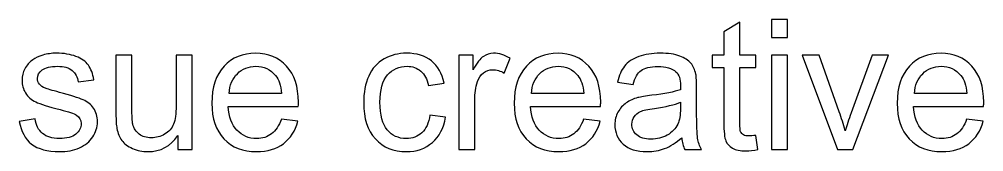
# Model space of a CAD drawing. Header units: centimetres. Extents: x -21.5 to 22.7, y -14.4 to 12.4.
# Drawn here: x 13.65 to 22.66, y -13.47 to -12.24 of the extents above; entities that cross this region are included whole.
import ezdxf

# ---------------------------------------------------------------- set-up
doc = ezdxf.new("R2010")
doc.units = ezdxf.units.CM
doc.header["$MEASUREMENT"] = 0
doc.layers.add('Layer 1', color=7, linetype='Continuous')

msp = doc.modelspace()

# ---------------------------------------------------------------- linework, layer by layer
at = {"layer": 'Layer 1', "color": 28}
for points, knots in [([(20.67543, -12.41032), (20.67543, -12.41032), (20.67543, -12.24099), (20.67543, -12.24099), (20.67543, -12.24099), (20.67543, -12.24099), (20.82444, -12.24099), (20.82444, -12.24099), (20.82444, -12.24099), (20.82444, -12.24099), (20.82444, -12.41032), (20.82444, -12.41032), (20.82444, -12.41032), (20.82444, -12.41032), (20.67543, -12.41032), (20.67543, -12.41032)], [0, 0, 0, 0, 0.2, 0.2, 0.2, 0.2, 0.4, 0.4, 0.4, 0.4, 0.6, 0.6, 0.6, 0.6, 1, 1, 1, 1]), ([(20.5284, -13.32048), (20.5284, -13.32048), (20.54872, -13.452), (20.54872, -13.452), (20.54872, -13.452), (20.50695, -13.46075), (20.46941, -13.46526), (20.43667, -13.46526), (20.43667, -13.46526), (20.38277, -13.46526), (20.341, -13.4568), (20.31109, -13.43958), (20.31109, -13.43958), (20.28145, -13.42237), (20.26057, -13.40007), (20.24843, -13.37213), (20.24843, -13.37213), (20.2363, -13.34419), (20.23037, -13.28549), (20.23037, -13.19602), (20.23037, -13.19602), (20.23037, -13.19602), (20.23037, -12.68972), (20.23037, -12.68972), (20.23037, -12.68972), (20.23037, -12.68972), (20.1203, -12.68972), (20.1203, -12.68972), (20.1203, -12.68972), (20.1203, -12.68972), (20.1203, -12.57457), (20.1203, -12.57457), (20.1203, -12.57457), (20.1203, -12.57457), (20.23037, -12.57457), (20.23037, -12.57457), (20.23037, -12.57457), (20.23037, -12.57457), (20.23037, -12.35726), (20.23037, -12.35726), (20.23037, -12.35726), (20.23037, -12.35726), (20.37938, -12.2678), (20.37938, -12.2678), (20.37938, -12.2678), (20.37938, -12.2678), (20.37938, -12.57457), (20.37938, -12.57457), (20.37938, -12.57457), (20.37938, -12.57457), (20.5284, -12.57457), (20.5284, -12.57457), (20.5284, -12.57457), (20.5284, -12.57457), (20.5284, -12.68972), (20.5284, -12.68972), (20.5284, -12.68972), (20.5284, -12.68972), (20.37938, -12.68972), (20.37938, -12.68972), (20.37938, -12.68972), (20.37938, -12.68972), (20.37938, -13.20449), (20.37938, -13.20449), (20.37938, -13.20449), (20.37938, -13.24711), (20.38192, -13.27448), (20.38728, -13.28662), (20.38728, -13.28662), (20.39236, -13.29875), (20.40083, -13.30835), (20.41268, -13.31569), (20.41268, -13.31569), (20.42454, -13.32274), (20.44147, -13.32641), (20.46348, -13.32641), (20.46348, -13.32641), (20.47985, -13.32641), (20.50158, -13.32443), (20.5284, -13.32048)], [0, 0, 0, 0, 0.047619, 0.047619, 0.047619, 0.047619, 0.0952381, 0.0952381, 0.0952381, 0.0952381, 0.1428571, 0.1428571, 0.1428571, 0.1428571, 0.1904762, 0.1904762, 0.1904762, 0.1904762, 0.2380952, 0.2380952, 0.2380952, 0.2380952, 0.2857143, 0.2857143, 0.2857143, 0.2857143, 0.3333333, 0.3333333, 0.3333333, 0.3333333, 0.3809524, 0.3809524, 0.3809524, 0.3809524, 0.4285714, 0.4285714, 0.4285714, 0.4285714, 0.4761905, 0.4761905, 0.4761905, 0.4761905, 0.5238095, 0.5238095, 0.5238095, 0.5238095, 0.5714286, 0.5714286, 0.5714286, 0.5714286, 0.6190476, 0.6190476, 0.6190476, 0.6190476, 0.6666667, 0.6666667, 0.6666667, 0.6666667, 0.7142857, 0.7142857, 0.7142857, 0.7142857, 0.7619048, 0.7619048, 0.7619048, 0.7619048, 0.8095238, 0.8095238, 0.8095238, 0.8095238, 0.8571429, 0.8571429, 0.8571429, 0.8571429, 0.9047619, 0.9047619, 0.9047619, 0.9047619, 1, 1, 1, 1]), ([(13.65094, -13.19094), (13.65094, -13.19094), (13.79826, -13.16724), (13.79826, -13.16724), (13.79826, -13.16724), (13.80645, -13.22622), (13.82959, -13.27138), (13.86741, -13.30299), (13.86741, -13.30299), (13.90522, -13.33431), (13.95828, -13.35012), (14.02602, -13.35012), (14.02602, -13.35012), (14.0946, -13.35012), (14.1454, -13.33629), (14.1787, -13.30835), (14.1787, -13.30835), (14.21172, -13.28069), (14.22837, -13.24795), (14.22837, -13.21042), (14.22837, -13.21042), (14.22837, -13.17683), (14.21341, -13.1503), (14.18378, -13.13111), (14.18378, -13.13111), (14.16289, -13.11785), (14.11209, -13.1012), (14.03138, -13.0806), (14.03138, -13.0806), (13.92244, -13.05322), (13.84709, -13.02951), (13.80475, -13.00948), (13.80475, -13.00948), (13.7627, -12.98916), (13.73081, -12.9615), (13.70908, -12.92594), (13.70908, -12.92594), (13.68735, -12.89066), (13.67634, -12.85143), (13.67634, -12.80853), (13.67634, -12.80853), (13.67634, -12.7693), (13.68537, -12.73318), (13.70315, -12.69988), (13.70315, -12.69988), (13.72122, -12.66658), (13.74549, -12.63892), (13.77625, -12.6169), (13.77625, -12.6169), (13.79939, -12.59997), (13.831, -12.58558), (13.87079, -12.57373), (13.87079, -12.57373), (13.91087, -12.56187), (13.95348, -12.55595), (13.9992, -12.55595), (13.9992, -12.55595), (14.06807, -12.55595), (14.12846, -12.56582), (14.18039, -12.58586), (14.18039, -12.58586), (14.2326, -12.60562), (14.27098, -12.63271), (14.29582, -12.66658), (14.29582, -12.66658), (14.32037, -12.70072), (14.33759, -12.74616), (14.3469, -12.80317), (14.3469, -12.80317), (14.3469, -12.80317), (14.20128, -12.82349), (14.20128, -12.82349), (14.20128, -12.82349), (14.19478, -12.77777), (14.17559, -12.74193), (14.14398, -12.71625), (14.14398, -12.71625), (14.11238, -12.69056), (14.06778, -12.67786), (14.00993, -12.67786), (14.00993, -12.67786), (13.94191, -12.67786), (13.89309, -12.68915), (13.86402, -12.71173), (13.86402, -12.71173), (13.83495, -12.73431), (13.82028, -12.76084), (13.82028, -12.79104), (13.82028, -12.79104), (13.82028, -12.81023), (13.8262, -12.82772), (13.83834, -12.84325), (13.83834, -12.84325), (13.85047, -12.85905), (13.86938, -12.87232), (13.89535, -12.88276), (13.89535, -12.88276), (13.9103, -12.8884), (13.95377, -12.9011), (14.02658, -12.92086), (14.02658, -12.92086), (14.13157, -12.9488), (14.20494, -12.97194), (14.24671, -12.98972), (14.24671, -12.98972), (14.28848, -13.0075), (14.32122, -13.03375), (14.34493, -13.06761), (14.34493, -13.06761), (14.36892, -13.10176), (14.38077, -13.1441), (14.38077, -13.19489), (14.38077, -13.19489), (14.38077, -13.24428), (14.36638, -13.29085), (14.33731, -13.33459), (14.33731, -13.33459), (14.30824, -13.37834), (14.26647, -13.41221), (14.212, -13.43619), (14.212, -13.43619), (14.15725, -13.46018), (14.09544, -13.47204), (14.02658, -13.47204), (14.02658, -13.47204), (13.91256, -13.47204), (13.82536, -13.44833), (13.76553, -13.4012), (13.76553, -13.4012), (13.70569, -13.35379), (13.66759, -13.28379), (13.65094, -13.19094)], [0, 0, 0, 0, 0.0294118, 0.0294118, 0.0294118, 0.0294118, 0.0588235, 0.0588235, 0.0588235, 0.0588235, 0.0882353, 0.0882353, 0.0882353, 0.0882353, 0.1176471, 0.1176471, 0.1176471, 0.1176471, 0.1470588, 0.1470588, 0.1470588, 0.1470588, 0.1764706, 0.1764706, 0.1764706, 0.1764706, 0.2058824, 0.2058824, 0.2058824, 0.2058824, 0.2352941, 0.2352941, 0.2352941, 0.2352941, 0.2647059, 0.2647059, 0.2647059, 0.2647059, 0.2941176, 0.2941176, 0.2941176, 0.2941176, 0.3235294, 0.3235294, 0.3235294, 0.3235294, 0.3529412, 0.3529412, 0.3529412, 0.3529412, 0.3823529, 0.3823529, 0.3823529, 0.3823529, 0.4117647, 0.4117647, 0.4117647, 0.4117647, 0.4411765, 0.4411765, 0.4411765, 0.4411765, 0.4705882, 0.4705882, 0.4705882, 0.4705882, 0.5, 0.5, 0.5, 0.5, 0.5294118, 0.5294118, 0.5294118, 0.5294118, 0.5588235, 0.5588235, 0.5588235, 0.5588235, 0.5882353, 0.5882353, 0.5882353, 0.5882353, 0.6176471, 0.6176471, 0.6176471, 0.6176471, 0.6470588, 0.6470588, 0.6470588, 0.6470588, 0.6764706, 0.6764706, 0.6764706, 0.6764706, 0.7058824, 0.7058824, 0.7058824, 0.7058824, 0.7352941, 0.7352941, 0.7352941, 0.7352941, 0.7647059, 0.7647059, 0.7647059, 0.7647059, 0.7941176, 0.7941176, 0.7941176, 0.7941176, 0.8235294, 0.8235294, 0.8235294, 0.8235294, 0.8529412, 0.8529412, 0.8529412, 0.8529412, 0.8823529, 0.8823529, 0.8823529, 0.8823529, 0.9117647, 0.9117647, 0.9117647, 0.9117647, 0.9411765, 0.9411765, 0.9411765, 0.9411765, 1, 1, 1, 1]), ([(15.13092, -13.45341), (15.13092, -13.45341), (15.13092, -13.32274), (15.13092, -13.32274), (15.13092, -13.32274), (15.06262, -13.42237), (14.97005, -13.47204), (14.85293, -13.47204), (14.85293, -13.47204), (14.80128, -13.47204), (14.75302, -13.46216), (14.70815, -13.4424), (14.70815, -13.4424), (14.66328, -13.42237), (14.62998, -13.39753), (14.60824, -13.36761), (14.60824, -13.36761), (14.58651, -13.33742), (14.57127, -13.30073), (14.56252, -13.25727), (14.56252, -13.25727), (14.5566, -13.22791), (14.55349, -13.18163), (14.55349, -13.11841), (14.55349, -13.11841), (14.55349, -13.11841), (14.55349, -12.57457), (14.55349, -12.57457), (14.55349, -12.57457), (14.55349, -12.57457), (14.70251, -12.57457), (14.70251, -12.57457), (14.70251, -12.57457), (14.70251, -12.57457), (14.70251, -13.06084), (14.70251, -13.06084), (14.70251, -13.06084), (14.70251, -13.13845), (14.70561, -13.19094), (14.71154, -13.21775), (14.71154, -13.21775), (14.72085, -13.25698), (14.74061, -13.28746), (14.77109, -13.30976), (14.77109, -13.30976), (14.80128, -13.33205), (14.83854, -13.34334), (14.88313, -13.34334), (14.88313, -13.34334), (14.92772, -13.34334), (14.96949, -13.33205), (15.00843, -13.30919), (15.00843, -13.30919), (15.04738, -13.28633), (15.07504, -13.25501), (15.09141, -13.21578), (15.09141, -13.21578), (15.10749, -13.17655), (15.11568, -13.11926), (15.11568, -13.04447), (15.11568, -13.04447), (15.11568, -13.04447), (15.11568, -12.57457), (15.11568, -12.57457), (15.11568, -12.57457), (15.11568, -12.57457), (15.26469, -12.57457), (15.26469, -12.57457), (15.26469, -12.57457), (15.26469, -12.57457), (15.26469, -13.45341), (15.26469, -13.45341), (15.26469, -13.45341), (15.26469, -13.45341), (15.13092, -13.45341), (15.13092, -13.45341)], [0, 0, 0, 0, 0.05, 0.05, 0.05, 0.05, 0.1, 0.1, 0.1, 0.1, 0.15, 0.15, 0.15, 0.15, 0.2, 0.2, 0.2, 0.2, 0.25, 0.25, 0.25, 0.25, 0.3, 0.3, 0.3, 0.3, 0.35, 0.35, 0.35, 0.35, 0.4, 0.4, 0.4, 0.4, 0.45, 0.45, 0.45, 0.45, 0.5, 0.5, 0.5, 0.5, 0.55, 0.55, 0.55, 0.55, 0.6, 0.6, 0.6, 0.6, 0.65, 0.65, 0.65, 0.65, 0.7, 0.7, 0.7, 0.7, 0.75, 0.75, 0.75, 0.75, 0.8, 0.8, 0.8, 0.8, 0.85, 0.85, 0.85, 0.85, 0.9, 0.9, 0.9, 0.9, 1, 1, 1, 1]), ([(16.09809, -13.16893), (16.09809, -13.16893), (16.25218, -13.18925), (16.25218, -13.18925), (16.25218, -13.18925), (16.22819, -13.27871), (16.18332, -13.34842), (16.11784, -13.39781), (16.11784, -13.39781), (16.05237, -13.4472), (15.96883, -13.47204), (15.86695, -13.47204), (15.86695, -13.47204), (15.73882, -13.47204), (15.63722, -13.43253), (15.56215, -13.3535), (15.56215, -13.3535), (15.48708, -13.27476), (15.44954, -13.16385), (15.44954, -13.02133), (15.44954, -13.02133), (15.44954, -12.87401), (15.48736, -12.75943), (15.56328, -12.67815), (15.56328, -12.67815), (15.6392, -12.59658), (15.73769, -12.55595), (15.85876, -12.55595), (15.85876, -12.55595), (15.97589, -12.55595), (16.07156, -12.59574), (16.14578, -12.67561), (16.14578, -12.67561), (16.22001, -12.75548), (16.25726, -12.8678), (16.25726, -13.01258), (16.25726, -13.01258), (16.25726, -13.02133), (16.25698, -13.03459), (16.25641, -13.05209), (16.25641, -13.05209), (16.25641, -13.05209), (15.60194, -13.05209), (15.60194, -13.05209), (15.60194, -13.05209), (15.60759, -13.14833), (15.63468, -13.22227), (15.68379, -13.27335), (15.68379, -13.27335), (15.73261, -13.32443), (15.79385, -13.35012), (15.86695, -13.35012), (15.86695, -13.35012), (15.92142, -13.35012), (15.96798, -13.33572), (16.00637, -13.30694), (16.00637, -13.30694), (16.04503, -13.27815), (16.07551, -13.23215), (16.09809, -13.16893)], [0, 0, 0, 0, 0.0625, 0.0625, 0.0625, 0.0625, 0.125, 0.125, 0.125, 0.125, 0.1875, 0.1875, 0.1875, 0.1875, 0.25, 0.25, 0.25, 0.25, 0.3125, 0.3125, 0.3125, 0.3125, 0.375, 0.375, 0.375, 0.375, 0.4375, 0.4375, 0.4375, 0.4375, 0.5, 0.5, 0.5, 0.5, 0.5625, 0.5625, 0.5625, 0.5625, 0.625, 0.625, 0.625, 0.625, 0.6875, 0.6875, 0.6875, 0.6875, 0.75, 0.75, 0.75, 0.75, 0.8125, 0.8125, 0.8125, 0.8125, 0.875, 0.875, 0.875, 0.875, 1, 1, 1, 1]), ([(17.48492, -13.13168), (17.48492, -13.13168), (17.63055, -13.152), (17.63055, -13.152), (17.63055, -13.152), (17.61446, -13.25219), (17.57382, -13.33036), (17.50806, -13.38709), (17.50806, -13.38709), (17.4423, -13.44381), (17.36131, -13.47204), (17.26563, -13.47204), (17.26563, -13.47204), (17.14569, -13.47204), (17.04917, -13.43281), (16.97636, -13.35435), (16.97636, -13.35435), (16.90326, -13.27589), (16.86685, -13.16357), (16.86685, -13.01738), (16.86685, -13.01738), (16.86685, -12.92255), (16.88266, -12.83986), (16.91398, -12.76874), (16.91398, -12.76874), (16.94531, -12.6979), (16.99301, -12.64456), (17.05735, -12.60928), (17.05735, -12.60928), (17.12142, -12.57373), (17.19113, -12.55595), (17.26676, -12.55595), (17.26676, -12.55595), (17.36187, -12.55595), (17.44005, -12.57993), (17.50044, -12.62819), (17.50044, -12.62819), (17.56112, -12.67645), (17.60007, -12.74503), (17.617, -12.83365), (17.617, -12.83365), (17.617, -12.83365), (17.47307, -12.85566), (17.47307, -12.85566), (17.47307, -12.85566), (17.45924, -12.79668), (17.43497, -12.75237), (17.39969, -12.72246), (17.39969, -12.72246), (17.36469, -12.69282), (17.32236, -12.67786), (17.27269, -12.67786), (17.27269, -12.67786), (17.19762, -12.67786), (17.13666, -12.70468), (17.08953, -12.7583), (17.08953, -12.7583), (17.04268, -12.8122), (17.01925, -12.89687), (17.01925, -13.01314), (17.01925, -13.01314), (17.01925, -13.13111), (17.04183, -13.21663), (17.08699, -13.26997), (17.08699, -13.26997), (17.13242, -13.32331), (17.19141, -13.35012), (17.26394, -13.35012), (17.26394, -13.35012), (17.32264, -13.35012), (17.37147, -13.33234), (17.41041, -13.29649), (17.41041, -13.29649), (17.44964, -13.26093), (17.47448, -13.2059), (17.48492, -13.13168)], [0, 0, 0, 0, 0.05, 0.05, 0.05, 0.05, 0.1, 0.1, 0.1, 0.1, 0.15, 0.15, 0.15, 0.15, 0.2, 0.2, 0.2, 0.2, 0.25, 0.25, 0.25, 0.25, 0.3, 0.3, 0.3, 0.3, 0.35, 0.35, 0.35, 0.35, 0.4, 0.4, 0.4, 0.4, 0.45, 0.45, 0.45, 0.45, 0.5, 0.5, 0.5, 0.5, 0.55, 0.55, 0.55, 0.55, 0.6, 0.6, 0.6, 0.6, 0.65, 0.65, 0.65, 0.65, 0.7, 0.7, 0.7, 0.7, 0.75, 0.75, 0.75, 0.75, 0.8, 0.8, 0.8, 0.8, 0.85, 0.85, 0.85, 0.85, 0.9, 0.9, 0.9, 0.9, 1, 1, 1, 1]), ([(17.75586, -13.45341), (17.75586, -13.45341), (17.75586, -12.57457), (17.75586, -12.57457), (17.75586, -12.57457), (17.75586, -12.57457), (17.88963, -12.57457), (17.88963, -12.57457), (17.88963, -12.57457), (17.88963, -12.57457), (17.88963, -12.70919), (17.88963, -12.70919), (17.88963, -12.70919), (17.92378, -12.64682), (17.95539, -12.60562), (17.98446, -12.58586), (17.98446, -12.58586), (18.01352, -12.56582), (18.04542, -12.55595), (18.08013, -12.55595), (18.08013, -12.55595), (18.13036, -12.55595), (18.18145, -12.57175), (18.23338, -12.60308), (18.23338, -12.60308), (18.23338, -12.60308), (18.18032, -12.74052), (18.18032, -12.74052), (18.18032, -12.74052), (18.14419, -12.7202), (18.10807, -12.71004), (18.07194, -12.71004), (18.07194, -12.71004), (18.03949, -12.71004), (18.01042, -12.71992), (17.98474, -12.73939), (17.98474, -12.73939), (17.95906, -12.75886), (17.94071, -12.78596), (17.92971, -12.82067), (17.92971, -12.82067), (17.91305, -12.87344), (17.90487, -12.9313), (17.90487, -12.99424), (17.90487, -12.99424), (17.90487, -12.99424), (17.90487, -13.45341), (17.90487, -13.45341), (17.90487, -13.45341), (17.90487, -13.45341), (17.75586, -13.45341), (17.75586, -13.45341)], [0, 0, 0, 0, 0.0714286, 0.0714286, 0.0714286, 0.0714286, 0.1428571, 0.1428571, 0.1428571, 0.1428571, 0.2142857, 0.2142857, 0.2142857, 0.2142857, 0.2857143, 0.2857143, 0.2857143, 0.2857143, 0.3571429, 0.3571429, 0.3571429, 0.3571429, 0.4285714, 0.4285714, 0.4285714, 0.4285714, 0.5, 0.5, 0.5, 0.5, 0.5714286, 0.5714286, 0.5714286, 0.5714286, 0.6428571, 0.6428571, 0.6428571, 0.6428571, 0.7142857, 0.7142857, 0.7142857, 0.7142857, 0.7857143, 0.7857143, 0.7857143, 0.7857143, 0.8571429, 0.8571429, 0.8571429, 0.8571429, 1, 1, 1, 1]), ([(18.92087, -13.16893), (18.92087, -13.16893), (19.07496, -13.18925), (19.07496, -13.18925), (19.07496, -13.18925), (19.05097, -13.27871), (19.0061, -13.34842), (18.94062, -13.39781), (18.94062, -13.39781), (18.87515, -13.4472), (18.79161, -13.47204), (18.68973, -13.47204), (18.68973, -13.47204), (18.5616, -13.47204), (18.46, -13.43253), (18.38493, -13.3535), (18.38493, -13.3535), (18.30986, -13.27476), (18.27232, -13.16385), (18.27232, -13.02133), (18.27232, -13.02133), (18.27232, -12.87401), (18.31014, -12.75943), (18.38606, -12.67815), (18.38606, -12.67815), (18.46198, -12.59658), (18.56047, -12.55595), (18.68154, -12.55595), (18.68154, -12.55595), (18.79867, -12.55595), (18.89434, -12.59574), (18.96856, -12.67561), (18.96856, -12.67561), (19.04279, -12.75548), (19.08004, -12.8678), (19.08004, -13.01258), (19.08004, -13.01258), (19.08004, -13.02133), (19.07976, -13.03459), (19.07919, -13.05209), (19.07919, -13.05209), (19.07919, -13.05209), (18.42472, -13.05209), (18.42472, -13.05209), (18.42472, -13.05209), (18.43037, -13.14833), (18.45746, -13.22227), (18.50657, -13.27335), (18.50657, -13.27335), (18.55539, -13.32443), (18.61663, -13.35012), (18.68973, -13.35012), (18.68973, -13.35012), (18.7442, -13.35012), (18.79076, -13.33572), (18.82915, -13.30694), (18.82915, -13.30694), (18.86781, -13.27815), (18.89829, -13.23215), (18.92087, -13.16893)], [0, 0, 0, 0, 0.0625, 0.0625, 0.0625, 0.0625, 0.125, 0.125, 0.125, 0.125, 0.1875, 0.1875, 0.1875, 0.1875, 0.25, 0.25, 0.25, 0.25, 0.3125, 0.3125, 0.3125, 0.3125, 0.375, 0.375, 0.375, 0.375, 0.4375, 0.4375, 0.4375, 0.4375, 0.5, 0.5, 0.5, 0.5, 0.5625, 0.5625, 0.5625, 0.5625, 0.625, 0.625, 0.625, 0.625, 0.6875, 0.6875, 0.6875, 0.6875, 0.75, 0.75, 0.75, 0.75, 0.8125, 0.8125, 0.8125, 0.8125, 0.875, 0.875, 0.875, 0.875, 1, 1, 1, 1]), ([(19.83724, -13.34334), (19.78192, -13.39047), (19.72858, -13.42349), (19.6775, -13.44297), (19.6775, -13.44297), (19.62642, -13.46244), (19.57167, -13.47204), (19.51297, -13.47204), (19.51297, -13.47204), (19.41645, -13.47204), (19.34222, -13.44861), (19.29029, -13.40148), (19.29029, -13.40148), (19.23836, -13.35463), (19.2124, -13.29452), (19.2124, -13.22142), (19.2124, -13.22142), (19.2124, -13.17853), (19.22228, -13.1393), (19.24175, -13.10374), (19.24175, -13.10374), (19.26151, -13.06818), (19.28719, -13.03996), (19.3188, -13.01851), (19.3188, -13.01851), (19.35069, -12.99706), (19.38625, -12.98069), (19.42604, -12.96968), (19.42604, -12.96968), (19.45539, -12.96206), (19.4997, -12.95472), (19.55869, -12.94739), (19.55869, -12.94739), (19.67891, -12.93328), (19.76781, -12.91606), (19.82454, -12.8963), (19.82454, -12.8963), (19.8251, -12.87598), (19.82539, -12.863), (19.82539, -12.85764), (19.82539, -12.85764), (19.82539, -12.79724), (19.81127, -12.75463), (19.78305, -12.72979), (19.78305, -12.72979), (19.74495, -12.69621), (19.68823, -12.67956), (19.61315, -12.67956), (19.61315, -12.67956), (19.54288, -12.67956), (19.49095, -12.69198), (19.45765, -12.71653), (19.45765, -12.71653), (19.42407, -12.74108), (19.39951, -12.78454), (19.38343, -12.8472), (19.38343, -12.8472), (19.38343, -12.8472), (19.2378, -12.82688), (19.2378, -12.82688), (19.2378, -12.82688), (19.25106, -12.76451), (19.2728, -12.71399), (19.30328, -12.67561), (19.30328, -12.67561), (19.33376, -12.63722), (19.37778, -12.60787), (19.43536, -12.58699), (19.43536, -12.58699), (19.49265, -12.56639), (19.55953, -12.55595), (19.63517, -12.55595), (19.63517, -12.55595), (19.71024, -12.55595), (19.77148, -12.56469), (19.81861, -12.58247), (19.81861, -12.58247), (19.86546, -12.60025), (19.90017, -12.62227), (19.92219, -12.64908), (19.92219, -12.64908), (19.9442, -12.67589), (19.95972, -12.70976), (19.96875, -12.75068), (19.96875, -12.75068), (19.97355, -12.77608), (19.97609, -12.8218), (19.97609, -12.88756), (19.97609, -12.88756), (19.97609, -12.88756), (19.97609, -13.08511), (19.97609, -13.08511), (19.97609, -13.08511), (19.97609, -13.22312), (19.9792, -13.31032), (19.98541, -13.34729), (19.98541, -13.34729), (19.99133, -13.38427), (20.00375, -13.41954), (20.02181, -13.45341), (20.02181, -13.45341), (20.02181, -13.45341), (19.86603, -13.45341), (19.86603, -13.45341), (19.86603, -13.45341), (19.85107, -13.42208), (19.84147, -13.38539), (19.83724, -13.34334)], [0, 0, 0, 0, 0.0357143, 0.0357143, 0.0357143, 0.0357143, 0.0714286, 0.0714286, 0.0714286, 0.0714286, 0.1071429, 0.1071429, 0.1071429, 0.1071429, 0.1428571, 0.1428571, 0.1428571, 0.1428571, 0.1785714, 0.1785714, 0.1785714, 0.1785714, 0.2142857, 0.2142857, 0.2142857, 0.2142857, 0.25, 0.25, 0.25, 0.25, 0.2857143, 0.2857143, 0.2857143, 0.2857143, 0.3214286, 0.3214286, 0.3214286, 0.3214286, 0.3571429, 0.3571429, 0.3571429, 0.3571429, 0.3928571, 0.3928571, 0.3928571, 0.3928571, 0.4285714, 0.4285714, 0.4285714, 0.4285714, 0.4642857, 0.4642857, 0.4642857, 0.4642857, 0.5, 0.5, 0.5, 0.5, 0.5357143, 0.5357143, 0.5357143, 0.5357143, 0.5714286, 0.5714286, 0.5714286, 0.5714286, 0.6071429, 0.6071429, 0.6071429, 0.6071429, 0.6428571, 0.6428571, 0.6428571, 0.6428571, 0.6785714, 0.6785714, 0.6785714, 0.6785714, 0.7142857, 0.7142857, 0.7142857, 0.7142857, 0.75, 0.75, 0.75, 0.75, 0.7857143, 0.7857143, 0.7857143, 0.7857143, 0.8214286, 0.8214286, 0.8214286, 0.8214286, 0.8571429, 0.8571429, 0.8571429, 0.8571429, 0.8928571, 0.8928571, 0.8928571, 0.8928571, 0.9285714, 0.9285714, 0.9285714, 0.9285714, 1, 1, 1, 1]), ([(20.67543, -13.45341), (20.67543, -13.45341), (20.67543, -12.57457), (20.67543, -12.57457), (20.67543, -12.57457), (20.67543, -12.57457), (20.82444, -12.57457), (20.82444, -12.57457), (20.82444, -12.57457), (20.82444, -12.57457), (20.82444, -13.45341), (20.82444, -13.45341), (20.82444, -13.45341), (20.82444, -13.45341), (20.67543, -13.45341), (20.67543, -13.45341)], [0, 0, 0, 0, 0.2, 0.2, 0.2, 0.2, 0.4, 0.4, 0.4, 0.4, 0.6, 0.6, 0.6, 0.6, 1, 1, 1, 1]), ([(21.2918, -13.45341), (21.2918, -13.45341), (20.96019, -12.57457), (20.96019, -12.57457), (20.96019, -12.57457), (20.96019, -12.57457), (21.11965, -12.57457), (21.11965, -12.57457), (21.11965, -12.57457), (21.11965, -12.57457), (21.3076, -13.10092), (21.3076, -13.10092), (21.3076, -13.10092), (21.32792, -13.15764), (21.34683, -13.21663), (21.36405, -13.27787), (21.36405, -13.27787), (21.37731, -13.23158), (21.39566, -13.17599), (21.41965, -13.11079), (21.41965, -13.11079), (21.41965, -13.11079), (21.61494, -12.57457), (21.61494, -12.57457), (21.61494, -12.57457), (21.61494, -12.57457), (21.76791, -12.57457), (21.76791, -12.57457), (21.76791, -12.57457), (21.76791, -12.57457), (21.43517, -13.45341), (21.43517, -13.45341), (21.43517, -13.45341), (21.43517, -13.45341), (21.2918, -13.45341), (21.2918, -13.45341)], [0, 0, 0, 0, 0.1, 0.1, 0.1, 0.1, 0.2, 0.2, 0.2, 0.2, 0.3, 0.3, 0.3, 0.3, 0.4, 0.4, 0.4, 0.4, 0.5, 0.5, 0.5, 0.5, 0.6, 0.6, 0.6, 0.6, 0.7, 0.7, 0.7, 0.7, 0.8, 0.8, 0.8, 0.8, 1, 1, 1, 1]), ([(22.49774, -13.16893), (22.49774, -13.16893), (22.65183, -13.18925), (22.65183, -13.18925), (22.65183, -13.18925), (22.62784, -13.27871), (22.58297, -13.34842), (22.51749, -13.39781), (22.51749, -13.39781), (22.45202, -13.4472), (22.36848, -13.47204), (22.2666, -13.47204), (22.2666, -13.47204), (22.13847, -13.47204), (22.03687, -13.43253), (21.9618, -13.3535), (21.9618, -13.3535), (21.88673, -13.27476), (21.84919, -13.16385), (21.84919, -13.02133), (21.84919, -13.02133), (21.84919, -12.87401), (21.88701, -12.75943), (21.96293, -12.67815), (21.96293, -12.67815), (22.03885, -12.59658), (22.13734, -12.55595), (22.25841, -12.55595), (22.25841, -12.55595), (22.37554, -12.55595), (22.47121, -12.59574), (22.54543, -12.67561), (22.54543, -12.67561), (22.61966, -12.75548), (22.65691, -12.8678), (22.65691, -13.01258), (22.65691, -13.01258), (22.65691, -13.02133), (22.65663, -13.03459), (22.65606, -13.05209), (22.65606, -13.05209), (22.65606, -13.05209), (22.00159, -13.05209), (22.00159, -13.05209), (22.00159, -13.05209), (22.00724, -13.14833), (22.03433, -13.22227), (22.08344, -13.27335), (22.08344, -13.27335), (22.13226, -13.32443), (22.1935, -13.35012), (22.2666, -13.35012), (22.2666, -13.35012), (22.32107, -13.35012), (22.36763, -13.33572), (22.40602, -13.30694), (22.40602, -13.30694), (22.44468, -13.27815), (22.47516, -13.23215), (22.49774, -13.16893)], [0, 0, 0, 0, 0.0625, 0.0625, 0.0625, 0.0625, 0.125, 0.125, 0.125, 0.125, 0.1875, 0.1875, 0.1875, 0.1875, 0.25, 0.25, 0.25, 0.25, 0.3125, 0.3125, 0.3125, 0.3125, 0.375, 0.375, 0.375, 0.375, 0.4375, 0.4375, 0.4375, 0.4375, 0.5, 0.5, 0.5, 0.5, 0.5625, 0.5625, 0.5625, 0.5625, 0.625, 0.625, 0.625, 0.625, 0.6875, 0.6875, 0.6875, 0.6875, 0.75, 0.75, 0.75, 0.75, 0.8125, 0.8125, 0.8125, 0.8125, 0.875, 0.875, 0.875, 0.875, 1, 1, 1, 1]), ([(15.61041, -12.93017), (15.61041, -12.93017), (16.09978, -12.93017), (16.09978, -12.93017), (16.09978, -12.93017), (16.09329, -12.85623), (16.07438, -12.80091), (16.04362, -12.76394), (16.04362, -12.76394), (15.99649, -12.70665), (15.93496, -12.67786), (15.85961, -12.67786), (15.85961, -12.67786), (15.79131, -12.67786), (15.73402, -12.70072), (15.68746, -12.74644), (15.68746, -12.74644), (15.64117, -12.79216), (15.61549, -12.85341), (15.61041, -12.93017)], [0, 0, 0, 0, 0.1666667, 0.1666667, 0.1666667, 0.1666667, 0.3333333, 0.3333333, 0.3333333, 0.3333333, 0.5, 0.5, 0.5, 0.5, 0.6666667, 0.6666667, 0.6666667, 0.6666667, 1, 1, 1, 1]), ([(18.43319, -12.93017), (18.43319, -12.93017), (18.92256, -12.93017), (18.92256, -12.93017), (18.92256, -12.93017), (18.91607, -12.85623), (18.89716, -12.80091), (18.8664, -12.76394), (18.8664, -12.76394), (18.81927, -12.70665), (18.75774, -12.67786), (18.68239, -12.67786), (18.68239, -12.67786), (18.61409, -12.67786), (18.5568, -12.70072), (18.51024, -12.74644), (18.51024, -12.74644), (18.46395, -12.79216), (18.43827, -12.85341), (18.43319, -12.93017)], [0, 0, 0, 0, 0.1666667, 0.1666667, 0.1666667, 0.1666667, 0.3333333, 0.3333333, 0.3333333, 0.3333333, 0.5, 0.5, 0.5, 0.5, 0.6666667, 0.6666667, 0.6666667, 0.6666667, 1, 1, 1, 1]), ([(22.01006, -12.93017), (22.01006, -12.93017), (22.49943, -12.93017), (22.49943, -12.93017), (22.49943, -12.93017), (22.49294, -12.85623), (22.47403, -12.80091), (22.44327, -12.76394), (22.44327, -12.76394), (22.39614, -12.70665), (22.33461, -12.67786), (22.25926, -12.67786), (22.25926, -12.67786), (22.19096, -12.67786), (22.13367, -12.70072), (22.08711, -12.74644), (22.08711, -12.74644), (22.04082, -12.79216), (22.01514, -12.85341), (22.01006, -12.93017)], [0, 0, 0, 0, 0.1666667, 0.1666667, 0.1666667, 0.1666667, 0.3333333, 0.3333333, 0.3333333, 0.3333333, 0.5, 0.5, 0.5, 0.5, 0.6666667, 0.6666667, 0.6666667, 0.6666667, 1, 1, 1, 1]), ([(19.82539, -13.01314), (19.7712, -13.03516), (19.68992, -13.05378), (19.58155, -13.06902), (19.58155, -13.06902), (19.52002, -13.07777), (19.47656, -13.08765), (19.45116, -13.09866), (19.45116, -13.09866), (19.42576, -13.10966), (19.40629, -13.12575), (19.39246, -13.14664), (19.39246, -13.14664), (19.37863, -13.1678), (19.37157, -13.19123), (19.37157, -13.21719), (19.37157, -13.21719), (19.37157, -13.25642), (19.38653, -13.28944), (19.41673, -13.31569), (19.41673, -13.31569), (19.44693, -13.34193), (19.49095, -13.3552), (19.54881, -13.3552), (19.54881, -13.3552), (19.6061, -13.3552), (19.65718, -13.34278), (19.70205, -13.31766), (19.70205, -13.31766), (19.74665, -13.29283), (19.77967, -13.25868), (19.80055, -13.2155), (19.80055, -13.2155), (19.81664, -13.18191), (19.82454, -13.13252), (19.82454, -13.06733), (19.82454, -13.06733), (19.82454, -13.06733), (19.82539, -13.01314), (19.82539, -13.01314)], [0, 0, 0, 0, 0.0909091, 0.0909091, 0.0909091, 0.0909091, 0.1818182, 0.1818182, 0.1818182, 0.1818182, 0.2727273, 0.2727273, 0.2727273, 0.2727273, 0.3636364, 0.3636364, 0.3636364, 0.3636364, 0.4545455, 0.4545455, 0.4545455, 0.4545455, 0.5454545, 0.5454545, 0.5454545, 0.5454545, 0.6363636, 0.6363636, 0.6363636, 0.6363636, 0.7272727, 0.7272727, 0.7272727, 0.7272727, 0.8181818, 0.8181818, 0.8181818, 0.8181818, 1, 1, 1, 1])]:
    msp.add_open_spline(points, degree=3, knots=knots, dxfattribs=at)

doc.saveas('drawing.dxf')
